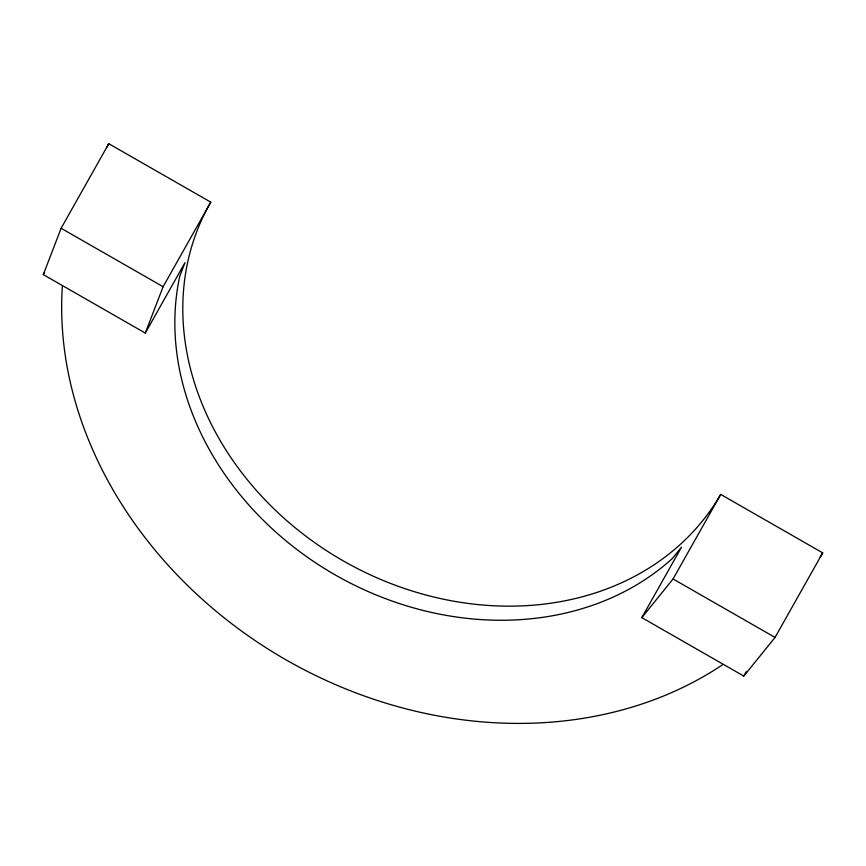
<?xml version="1.0" encoding="UTF-8"?>
<svg xmlns="http://www.w3.org/2000/svg" width="866" height="866" viewBox="0 0 866 866"><rect width="100%" height="100%" fill="white"/><g stroke="black" fill="none" stroke-linecap="round" stroke-linejoin="round"><path stroke-width="1.3" d="M43.3 274.619L61.118 228.278L108.77 143.702L210.763 202.157A293.888 245.349 29.4 0 0 343.066 560.767A293.888 245.349 29.4 0 0 720.707 494.41L822.7 552.865L775.048 637.43L743.797 676.086L641.814 617.631L681.52 547.16L672.33 558.527A293.888 245.349 29.4 0 1 335.12 574.862A293.888 245.349 29.4 0 1 179.76 276.222L184.999 262.593L145.293 333.064L43.3 274.619L44.621 272.27M145.293 333.064L163.111 286.722L210.763 202.157M641.814 617.631L673.055 578.975L720.707 494.41M743.797 676.086L746.449 671.377M61.118 228.278L163.111 286.722M673.055 578.975L775.048 637.43M822.7 552.865A411.437 343.488 29.4 0 1 819.994 557.444M106.799 147.177A411.437 343.488 29.4 0 1 108.77 143.702M722.428 664.85A411.437 343.488 29.4 0 1 286.051 659.86A411.437 343.488 29.4 0 1 62.32 286.538"/></g></svg>
